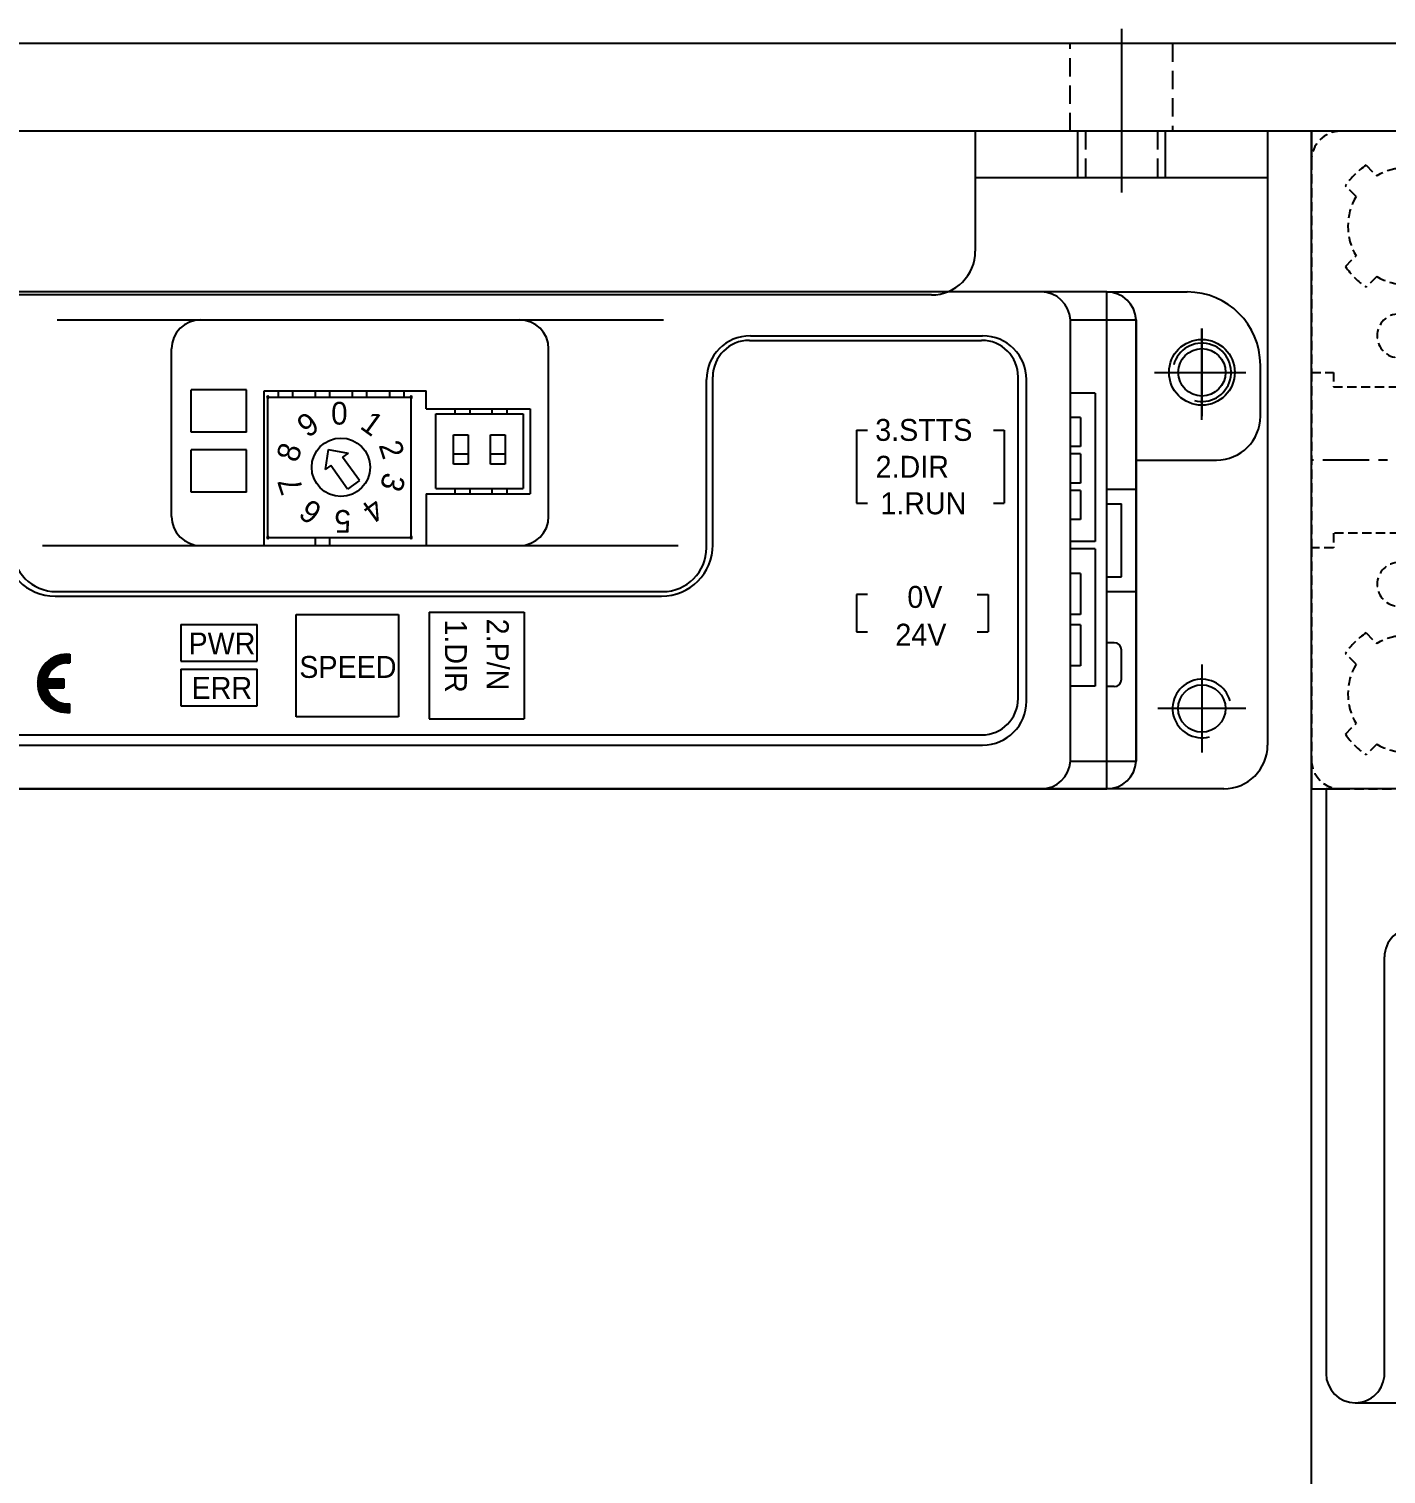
# Model space of a CAD drawing. Header units: inches. Extents: x 0 to 77285, y -118 to 40065.
# Drawn here: x 17603.3 to 17696.2, y 5655 to 5753.9 of the extents above; entities that cross this region are included whole.
import ezdxf

# ---------------------------------------------------------------- set-up
doc = ezdxf.new("R2010")
doc.units = ezdxf.units.IN
doc.header["$LTSCALE"] = 5
doc.header["$MEASUREMENT"] = 0
doc.linetypes.add('CENTER', pattern=[2, 1.25, -0.25, 0.25, -0.25])
doc.linetypes.add('HIDDEN', pattern=[0.375, 0.25, -0.125])
for name, color, linetype in [('11', 1, 'CENTER'), ('22', 2, 'HIDDEN'), ('44', 4, 'Continuous'), ('99', 181, 'Continuous'), ('A', 8, 'Continuous'), ('T', 3, 'Continuous')]:
    doc.layers.add(name, color=color, linetype=linetype)
doc.styles.add('SCI', font='')
doc.styles.get('SCI').set_extended_font_data('Gulim')

# ---------------------------------------------------------------- blocks, each defined once
blk = doc.blocks.new('A$C1a2da5a2')
for p, q in [((280, -6, 0), (-160, -6, 0)), ((280, -12, 0), (-145, -12, 0))]:
    blk.add_line(p, q)
at = {"layer": '11'}
blk.add_line((160, -5, 0), (160, -13, 0), dxfattribs=at)
at = {"layer": '22'}
for p, q in [((156.5, -12, 0), (156.5, -6, 0)), ((163.5, -6, 0), (163.5, -12, 0))]:
    blk.add_line(p, q, dxfattribs=at)
blk = doc.blocks.new('A$C9c3b0687E')
for p, q in [((114.497, 28.5), (8.5, 28.5)), ((114.5, 28.5), (8.5, 28.5)), ((111.5, 28.5), (111.5, 28.5)), ((114.5, 28.5), (120, 28.5)), ((114.5, -5.5), (114.5, 28.5)), ((42.668, 26.6), (84.149, 26.6)), ((111.997, -3.6), (111.997, 26.6)), ((111.997, 26.6), (116.495, 26.6)), ((114.497, 4.5), (114.497, 26.6)), ((116.497, 26.6), (116.495, -3.6)), ((116.495, -3.6), (116.497, 26.6)), ((90.03, 25.19), (105.928, 25.19)), ((90.099, 25.5), (105.997, 25.5)), ((50.496, 13.145), (50.496, 24.6)), ((76.296, 13.145), (76.296, 24.6)), ((125, 20), (125, 23.5)), ((55.625, 21.8), (51.825, 21.8)), ((51.825, 18.9), (51.825, 21.8)), ((55.625, 18.9), (55.625, 21.8)), ((87.099, 11), (87.099, 22.5)), ((87.53, 11.19), (87.53, 22.69)), ((108.428, 0.69), (108.428, 22.69)), ((108.997, 0.5), (108.997, 22.5)), ((56.825, 11.145), (56.825, 21.745)), ((56.825, 21.745), (67.925, 21.745)), ((57.084, 11.704), (57.084, 21.304)), ((57.084, 21.304), (66.88, 21.304)), ((57.784, 21.745), (57.784, 21.304)), ((58.784, 21.304), (58.784, 21.745)), ((60.324, 21.745), (60.324, 21.304)), ((61.324, 21.304), (61.324, 21.745)), ((62.864, 21.304), (62.864, 21.745)), ((63.864, 21.304), (63.864, 21.745)), ((65.404, 21.745), (65.404, 21.304)), ((66.404, 21.304), (66.404, 21.745)), ((66.88, 11.704), (66.88, 21.304)), ((67.925, 20.496), (67.925, 21.745)), ((113.7, 21.571), (111.997, 21.571)), ((113.7, 21.571), (113.7, 11.421)), ((67.925, 20.496), (75.025, 20.496)), ((68.566, 20.163), (74.546, 20.163)), ((68.566, 15.052), (68.566, 20.163)), ((69.896, 20.163), (69.896, 20.496)), ((70.896, 20.496), (70.896, 20.163)), ((72.436, 20.163), (72.436, 20.496)), ((73.436, 20.496), (73.436, 20.163)), ((74.546, 20.163), (74.546, 15.052)), ((75.025, 20.496), (75.025, 14.696)), ((112.7, 19.921), (111.997, 19.921)), ((112.7, 19.921), (112.7, 17.921)), ((55.625, 18.9), (51.825, 18.9)), ((97.372, 19.049), (98.122, 19.049)), ((97.372, 19.049), (97.372, 14.049)), ((106.728, 19.049), (107.478, 19.049)), ((107.478, 19.049), (107.478, 14.049)), ((69.786, 18.727), (70.786, 18.727)), ((69.786, 16.727), (69.786, 18.727)), ((70.786, 18.727), (70.786, 16.727)), ((72.326, 18.727), (73.326, 18.727)), ((72.326, 16.727), (72.326, 18.727)), ((73.326, 18.727), (73.326, 16.727)), ((112.7, 17.921), (111.997, 17.921)), ((55.625, 17.7), (51.825, 17.7)), ((51.825, 14.8), (51.825, 17.7)), ((55.625, 14.8), (55.625, 17.7)), ((61.206, 17.721), (61.012, 16.348)), ((61.206, 17.721), (62.57, 17.471)), ((62.57, 17.471), (62.197, 17.202)), ((63.35, 15.602), (62.197, 17.202)), ((69.786, 17.427), (70.786, 17.427)), ((72.326, 17.427), (73.326, 17.427)), ((112.7, 17.421), (111.997, 17.421)), ((112.7, 17.421), (112.7, 15.421)), ((116.497, 17), (122, 17)), ((61.386, 16.617), (61.012, 16.348)), ((62.539, 15.018), (61.386, 16.617)), ((70.786, 16.727), (69.786, 16.727)), ((73.326, 16.727), (72.326, 16.727)), ((63.35, 15.602), (62.539, 15.018)), ((68.566, 15.052), (74.546, 15.052)), ((69.896, 14.696), (69.896, 15.052)), ((70.896, 15.052), (70.896, 14.696)), ((72.436, 14.696), (72.436, 15.052)), ((73.436, 15.052), (73.436, 14.696)), ((112.7, 15.421), (111.997, 15.421)), ((112.7, 14.921), (111.997, 14.921)), ((112.7, 14.921), (112.7, 12.921)), ((114.497, 15), (116.497, 15)), ((55.625, 14.8), (51.825, 14.8)), ((67.925, 14.696), (75.025, 14.696)), ((67.925, 14.696), (67.925, 11.145)), ((97.372, 14.049), (98.122, 14.049)), ((106.728, 14.049), (107.478, 14.049)), ((114.5, 14), (115.5, 14)), ((115.5, 9), (115.5, 14)), ((112.7, 12.921), (111.997, 12.921)), ((41.668, 11.145), (85.149, 11.145)), ((56.825, 11.145), (67.925, 11.145)), ((57.084, 11.704), (66.88, 11.704)), ((60.324, 11.704), (60.324, 11.145)), ((61.324, 11.145), (61.324, 11.704)), ((113.7, 11.421), (111.997, 11.421)), ((113.7, 10.926), (111.997, 10.926)), ((113.7, 10.926), (113.7, 1.526)), ((112.7, 9.226), (111.997, 9.226)), ((112.7, 9.226), (112.7, 6.426)), ((114.5, 9), (115.5, 9)), ((42.598, 8), (84.099, 8)), ((114.497, 8), (116.497, 8)), ((42.528, 7.69), (84.03, 7.69)), ((98.122, 7.807), (97.372, 7.807)), ((97.372, 7.807), (97.372, 5.257)), ((105.622, 7.807), (106.372, 7.807)), ((106.372, 7.807), (106.372, 5.257)), ((68.124, 6.594), (68.124, -0.709)), ((68.124, 6.594), (74.624, 6.594)), ((74.624, 6.594), (74.624, -0.709)), ((112.7, 6.426), (111.997, 6.426)), ((51.126, 5.74), (51.126, 3.241)), ((51.126, 5.74), (56.343, 5.74)), ((56.343, 3.241), (56.343, 5.74)), ((97.372, 5.257), (98.122, 5.257)), ((105.622, 5.257), (106.372, 5.257)), ((112.7, 5.726), (111.997, 5.726)), ((112.7, 5.726), (112.7, 2.926)), ((114.997, 4.5), (114.497, 4.5)), ((115.497, 2), (115.497, 4)), ((41.328, 1.724), (43.323, 3.719)), ((41.329, 1.757), (43.291, 3.719)), ((41.329, 1.789), (43.258, 3.718)), ((41.331, 1.822), (43.225, 3.717)), ((41.333, 1.856), (43.191, 3.715)), ((41.336, 1.891), (43.157, 3.712)), ((41.339, 1.926), (43.122, 3.709)), ((41.343, 1.962), (43.086, 3.705)), ((41.348, 1.998), (43.049, 3.7)), ((41.353, 2.036), (43.012, 3.694)), ((41.36, 2.074), (42.974, 3.688)), ((41.367, 2.113), (42.935, 3.68)), ((41.376, 2.153), (42.894, 3.672)), ((41.385, 2.195), (42.853, 3.662)), ((41.396, 2.237), (42.81, 3.651)), ((41.409, 2.282), (42.766, 3.639)), ((41.423, 2.327), (42.72, 3.625)), ((41.438, 2.375), (42.673, 3.609)), ((41.456, 2.425), (42.623, 3.591)), ((41.477, 2.477), (42.57, 3.571)), ((41.501, 2.533), (42.515, 3.547)), ((41.528, 2.592), (42.456, 3.52)), ((41.561, 2.656), (42.391, 3.487)), ((41.601, 2.728), (42.32, 3.447)), ((41.652, 2.811), (42.237, 3.396)), ((41.725, 2.916), (42.132, 3.323)), ((42.432, 2.796), (43.355, 3.719)), ((42.555, 2.888), (43.387, 3.719)), ((42.637, 2.938), (43.418, 3.719)), ((42.705, 2.974), (43.45, 3.719)), ((42.765, 3.002), (43.482, 3.719)), ((42.819, 3.024), (43.514, 3.719)), ((42.869, 3.043), (43.526, 3.7)), ((42.916, 3.058), (43.526, 3.668)), ((42.961, 3.071), (43.526, 3.636)), ((43.004, 3.082), (43.526, 3.605)), ((43.045, 3.091), (43.526, 3.573)), ((43.084, 3.099), (43.526, 3.541)), ((43.122, 3.105), (43.526, 3.509)), ((43.159, 3.11), (43.526, 3.477)), ((43.194, 3.113), (43.526, 3.446)), ((43.229, 3.116), (43.526, 3.414)), ((43.263, 3.118), (43.526, 3.382)), ((43.296, 3.119), (43.526, 3.35)), ((43.327, 3.719), (43.526, 3.719)), ((43.327, 3.12), (43.526, 3.12)), ((43.328, 3.12), (43.526, 3.319)), ((43.359, 3.12), (43.526, 3.287)), ((43.391, 3.12), (43.526, 3.255)), ((43.423, 3.12), (43.526, 3.223)), ((43.455, 3.12), (43.526, 3.191)), ((43.487, 3.12), (43.526, 3.16)), ((43.518, 3.12), (43.526, 3.128)), ((43.526, 3.719), (43.526, 3.12)), ((51.126, 3.241), (56.343, 3.241)), ((41.329, 1.693), (42.251, 2.616)), ((41.329, 1.662), (42.16, 2.492)), ((41.33, 1.631), (42.109, 2.41)), ((41.332, 1.601), (42.073, 2.342)), ((41.334, 1.571), (42.046, 2.283)), ((41.336, 1.542), (42.023, 2.229)), ((41.339, 1.513), (42.005, 2.178)), ((41.342, 1.484), (41.989, 2.131)), ((41.346, 1.456), (41.976, 2.086)), ((41.35, 1.428), (41.966, 2.044)), ((41.354, 1.401), (41.974, 2.021)), ((41.359, 1.373), (42.006, 2.021)), ((41.364, 1.347), (42.038, 2.021)), ((41.369, 1.32), (42.07, 2.021)), ((41.375, 1.294), (42.101, 2.021)), ((41.38, 1.268), (42.133, 2.021)), ((41.387, 1.242), (42.165, 2.021)), ((41.393, 1.217), (42.197, 2.021)), ((41.4, 1.192), (42.229, 2.021)), ((41.407, 1.167), (42.26, 2.021)), ((41.414, 1.142), (42.292, 2.021)), ((41.421, 1.118), (42.324, 2.021)), ((41.429, 1.094), (42.356, 2.021)), ((41.437, 1.07), (42.388, 2.021)), ((41.445, 1.047), (42.419, 2.021)), ((41.454, 1.024), (42.451, 2.021)), ((41.463, 1.001), (42.483, 2.021)), ((41.472, 0.978), (42.515, 2.021)), ((41.481, 0.955), (42.547, 2.021)), ((41.96, 2.021), (43.127, 2.021)), ((41.979, 1.421), (42.578, 2.021)), ((42.011, 1.421), (42.61, 2.021)), ((42.042, 1.421), (42.642, 2.021)), ((42.074, 1.421), (42.674, 2.021)), ((42.106, 1.421), (42.705, 2.021)), ((42.138, 1.421), (42.737, 2.021)), ((42.17, 1.421), (42.769, 2.021)), ((42.201, 1.421), (42.801, 2.021)), ((42.233, 1.421), (42.833, 2.021)), ((42.265, 1.421), (42.864, 2.021)), ((42.297, 1.421), (42.896, 2.021)), ((42.329, 1.421), (42.928, 2.021)), ((42.36, 1.421), (42.96, 2.021)), ((42.392, 1.421), (42.992, 2.021)), ((42.424, 1.421), (43.023, 2.021)), ((42.456, 1.421), (43.055, 2.021)), ((42.488, 1.421), (43.087, 2.021)), ((42.519, 1.421), (43.119, 2.021)), ((42.551, 1.421), (43.127, 1.997)), ((43.127, 2.021), (43.127, 1.421)), ((51.126, 2.68), (56.343, 2.68)), ((51.126, 2.68), (51.126, 0.181)), ((56.343, 0.181), (56.343, 2.68)), ((112.7, 2.926), (111.997, 2.926)), ((41.49, 0.933), (41.964, 1.406)), ((41.5, 0.911), (41.97, 1.38)), ((41.51, 0.889), (41.976, 1.355)), ((41.52, 0.867), (41.983, 1.33)), ((41.53, 0.846), (41.991, 1.306)), ((41.541, 0.824), (41.998, 1.282)), ((41.552, 0.803), (42.007, 1.258)), ((41.562, 0.782), (42.015, 1.235)), ((41.574, 0.762), (42.024, 1.212)), ((41.585, 0.741), (42.033, 1.189)), ((41.597, 0.721), (42.042, 1.167)), ((41.608, 0.701), (42.052, 1.145)), ((41.62, 0.681), (42.062, 1.123)), ((41.632, 0.661), (42.072, 1.102)), ((41.645, 0.642), (42.083, 1.08)), ((41.657, 0.623), (42.094, 1.06)), ((41.67, 0.604), (42.105, 1.039)), ((41.683, 0.585), (42.117, 1.019)), ((41.696, 0.566), (42.129, 0.999)), ((41.96, 1.421), (43.127, 1.421)), ((42.583, 1.421), (43.127, 1.965)), ((42.615, 1.421), (43.127, 1.933)), ((42.646, 1.421), (43.127, 1.902)), ((42.678, 1.421), (43.127, 1.87)), ((42.71, 1.421), (43.127, 1.838)), ((42.742, 1.421), (43.127, 1.806)), ((42.774, 1.421), (43.127, 1.774)), ((42.805, 1.421), (43.127, 1.743)), ((42.837, 1.421), (43.127, 1.711)), ((42.869, 1.421), (43.127, 1.679)), ((42.901, 1.421), (43.127, 1.647)), ((42.933, 1.421), (43.127, 1.615)), ((42.964, 1.421), (43.127, 1.584)), ((42.996, 1.421), (43.127, 1.552)), ((43.028, 1.421), (43.127, 1.52)), ((43.06, 1.421), (43.127, 1.488)), ((43.092, 1.421), (43.127, 1.456)), ((43.123, 1.421), (43.127, 1.425)), ((113.7, 1.526), (111.997, 1.526)), ((114.997, 1.5), (114.497, 1.5)), ((114.497, -3.6), (114.497, 1.5)), ((41.709, 0.548), (42.141, 0.979)), ((41.723, 0.529), (42.153, 0.96)), ((41.736, 0.511), (42.166, 0.941)), ((41.75, 0.493), (42.179, 0.922)), ((41.764, 0.475), (42.192, 0.903)), ((41.778, 0.458), (42.205, 0.885)), ((41.793, 0.44), (42.219, 0.867)), ((41.807, 0.423), (42.233, 0.849)), ((41.822, 0.406), (42.247, 0.831)), ((41.837, 0.389), (42.262, 0.814)), ((41.852, 0.372), (42.276, 0.797)), ((41.867, 0.356), (42.291, 0.78)), ((41.883, 0.34), (42.307, 0.764)), ((41.898, 0.323), (42.322, 0.747)), ((41.914, 0.307), (42.338, 0.731)), ((41.93, 0.292), (42.354, 0.716)), ((41.946, 0.276), (42.37, 0.7)), ((41.963, 0.261), (42.387, 0.685)), ((41.979, 0.245), (42.404, 0.67)), ((41.996, 0.23), (42.421, 0.655)), ((42.013, 0.215), (42.438, 0.641)), ((42.03, 0.201), (42.456, 0.626)), ((42.047, 0.186), (42.474, 0.612)), ((42.065, 0.172), (42.492, 0.599)), ((42.082, 0.158), (42.51, 0.585)), ((42.1, 0.144), (42.529, 0.572)), ((42.118, 0.13), (42.547, 0.559)), ((42.136, 0.116), (42.567, 0.547)), ((42.154, 0.103), (42.586, 0.534)), ((42.173, 0.089), (42.606, 0.522)), ((42.192, 0.076), (42.626, 0.51)), ((42.211, 0.063), (42.646, 0.499)), ((42.23, 0.051), (42.667, 0.488)), ((42.249, 0.038), (42.688, 0.477)), ((42.268, 0.026), (42.709, 0.466)), ((42.288, 0.014), (42.73, 0.456)), ((42.308, 0.002), (42.752, 0.446)), ((42.328, -0.01), (42.774, 0.436)), ((42.348, -0.021), (42.796, 0.427)), ((42.369, -0.033), (42.819, 0.418)), ((42.389, -0.044), (42.842, 0.409)), ((42.41, -0.055), (42.865, 0.4)), ((42.431, -0.066), (42.889, 0.392)), ((42.453, -0.076), (42.913, 0.385)), ((42.474, -0.086), (42.938, 0.377)), ((42.496, -0.096), (42.963, 0.37)), ((42.518, -0.106), (42.988, 0.364)), ((42.54, -0.116), (43.014, 0.358)), ((42.562, -0.125), (43.04, 0.352)), ((42.585, -0.135), (43.066, 0.347)), ((42.608, -0.143), (43.093, 0.342)), ((42.631, -0.152), (43.121, 0.337)), ((42.654, -0.161), (43.148, 0.334)), ((42.678, -0.169), (43.177, 0.33)), ((42.701, -0.177), (43.206, 0.327)), ((42.725, -0.185), (43.235, 0.325)), ((42.75, -0.192), (43.266, 0.324)), ((42.774, -0.199), (43.296, 0.323)), ((42.799, -0.206), (43.328, 0.322)), ((42.824, -0.213), (43.36, 0.322)), ((42.85, -0.219), (43.391, 0.322)), ((42.875, -0.226), (43.423, 0.322)), ((42.901, -0.231), (43.455, 0.322)), ((42.928, -0.237), (43.487, 0.322)), ((42.954, -0.242), (43.519, 0.322)), ((42.981, -0.247), (43.526, 0.298)), ((43.008, -0.252), (43.526, 0.266)), ((43.036, -0.256), (43.526, 0.235)), ((43.064, -0.26), (43.526, 0.203)), ((43.092, -0.263), (43.526, 0.171)), ((43.12, -0.267), (43.526, 0.139)), ((43.149, -0.269), (43.526, 0.108)), ((43.179, -0.272), (43.526, 0.076)), ((43.209, -0.274), (43.526, 0.044)), ((43.239, -0.275), (43.526, 0.012)), ((43.323, 0.322), (43.523, 0.322)), ((43.523, -0.277), (43.523, 0.322)), ((51.126, 0.181), (56.343, 0.181)), ((43.27, -0.276), (43.526, -0.02)), ((43.301, -0.277), (43.526, -0.051)), ((43.323, -0.277), (43.523, -0.277)), ((43.332, -0.277), (43.526, -0.083)), ((43.364, -0.277), (43.526, -0.115)), ((43.396, -0.277), (43.526, -0.147)), ((43.428, -0.277), (43.526, -0.179)), ((43.46, -0.277), (43.526, -0.21)), ((43.491, -0.277), (43.526, -0.242)), ((43.523, -0.277), (43.526, -0.274)), ((68.124, -0.709), (74.624, -0.709)), ((16.428, -1.81), (105.928, -1.81)), ((16.497, -2.5), (105.997, -2.5)), ((111.997, -3.6), (116.495, -3.6)), ((6.497, -5.5), (114.497, -5.5)), ((6.5, -5.5), (114.5, -5.5))]:
    blk.add_line(p, q)
at = {"ltscale": 5}
for p, q in [((59.024, -0.562), (59.024, 6.438)), ((59.024, 6.438), (66.024, 6.438)), ((59.024, -0.562), (59.024, 6.438)), ((66.024, 6.438), (66.024, -0.562)), ((66.024, -0.562), (59.024, -0.562))]:
    blk.add_line(p, q, dxfattribs=at)
for centre, radius in [((121, 23), 2.25), ((62.084, 16.504), 2)]:
    blk.add_circle(centre, radius)
for centre, radius, start, end in [((109.996, 26.495), 2.005, 2.99284, 89.94476), ((114.496, 26.495), 2.005, 2.99284, 89.94476), ((120, 23.5), 5, 0, 90), ((52.496, 24.6), 2, 90, 180), ((74.296, 24.6), 2, 0, 90), ((90.099, 22.5), 3, 90, 180), ((90.03, 22.69), 2.5, 90, 180), ((105.928, 22.69), 2.5, 0, 90), ((105.997, 22.5), 3, 0, 90), ((57.084, 21.304), 0.0635, 0, 180), ((57.084, 21.304), 0.0635, 0, 180), ((57.084, 21.304), 0.0635, 180, 0), ((57.084, 21.304), 0.0635, 180, 0), ((66.88, 21.304), 0.0635, 0, 180), ((66.88, 21.304), 0.0635, 180, 0), ((122, 20), 3, 270, 0), ((52.496, 13.145), 2, 180, 270), ((74.296, 13.145), 2, 270, 0), ((42.528, 11.19), 3.5, 180, 270), ((42.598, 11), 3, 180, 270), ((57.084, 11.704), 0.0635, 0, 180), ((57.084, 11.704), 0.0635, 0, 180), ((57.084, 11.704), 0.0635, 180, 0), ((57.084, 11.704), 0.0635, 180, 0), ((66.88, 11.704), 0.0635, 0, 180), ((66.88, 11.704), 0.0635, 180, 0), ((84.03, 11.19), 3.5, 270, 0), ((84.099, 11), 3, 270, 0), ((114.997, 4), 0.5, 0, 90), ((43.327, 1.721), 1.998, 90, 270), ((43.327, 1.721), 1.399, 90, 167.62637), ((114.997, 2), 0.5, 270, 0), ((43.327, 1.721), 1.399, 192.37363, 270), ((105.928, 0.69), 2.5, 270, 0), ((105.997, 0.5), 3, 270, 0), ((109.996, -3.495), 2.005, 270.05524, 357.00716), ((114.497, -3.5), 2, 270, 357.13402)]:
    blk.add_arc(centre, radius, start, end)
at = {"layer": '11'}
for p, q in [((121, 19.75), (121, 26.25)), ((117.75, 23), (124.25, 23))]:
    blk.add_line(p, q, dxfattribs=at)
at = {"style": 'SCI'}
for s, height, p in [('0', 1.552, (61.41, 19.427)), ('3.STTS', 1.5, (98.644, 18.312)), ('2.DIR', 1.5, (98.673, 15.79)), ('1.RUN', 1.5, (98.997, 13.287)), ('0V', 1.5, (100.843, 6.885)), ('PWR', 1.5, (51.653, 3.7)), ('24V', 1.5, (100.024, 4.3)), ('SPEED', 1.5, (59.233, 2.094)), ('ERR', 1.5, (51.863, 0.658))]:
    blk.add_text(s, height=height, dxfattribs=at).set_placement(p)
for s, height, rotation, p in [('9', 1.552, 36, (59.817, 18.471)), ('1', 1.552, 324, (63.309, 19.211)), ('8', 1.552, 72, (59.095, 16.764)), ('2', 1.552, 288, (64.649, 18.026)), ('3', 1.552, 252, (65.073, 16.244)), ('7', 1.552, 108, (59.524, 14.955)), ('6', 1.552, 144, (60.909, 13.745)), ('4', 1.552, 216, (64.315, 14.525)), ('5', 1.552, 180, (62.766, 13.578)), ('1.DIR', 1.5, 270, (69.199, 6.093)), ('2.P/N', 1.5, 270, (72.066, 6.149))]:
    blk.add_text(s, height=height, rotation=rotation, dxfattribs=at).set_placement(p)
blk = doc.blocks.new('A$C31aba105')
for p, q in [((10, 0), (-10, 0)), ((-10, -42), (-10, 0)), ((10, 0), (10, -3.2)), ((120, 0), (100, 0)), ((100, 0), (100, -3.2)), ((120, 0), (120, -42)), ((10, -3.2), (-10, -3.2)), ((10, -3.2), (10, -8.2)), ((120, -3.2), (100, -3.2)), ((100, -3.2), (100, -8.2)), ((97, -11.2), (13, -11.2)), ((117, -45), (-7, -45))]:
    blk.add_line(p, q)
for centre in [(-5.505, -16.5), (115.505, -16.5), (-5.5, -39.5), (115.5, -39.5)]:
    blk.add_circle(centre, 1.621)
for centre, start, end in [((13, -8.2), 180, 270), ((97, -8.2), 270, 0), ((-7, -42), 180, 270), ((117, -42), 270, 0)]:
    blk.add_arc(centre, 3, start, end)
at = {"layer": '11'}
for p, q in [((0, 1), (0, -4.2)), ((110, 1), (110, -4.2)), ((-5.505, -13.5), (-5.505, -19.5)), ((115.505, -13.5), (115.505, -19.5)), ((-8.505, -16.5), (-2.505, -16.5)), ((112.505, -16.5), (118.505, -16.5)), ((-5.5, -36.5), (-5.5, -42.5)), ((115.5, -36.5), (115.5, -42.5)), ((-8.5, -39.5), (-2.5, -39.5)), ((118.5, -39.5), (112.5, -39.5))]:
    blk.add_line(p, q, dxfattribs=at)
at = {"layer": '22'}
for p, q in [((-2.459, 0), (-2.459, -3.2)), ((2.459, 0), (2.459, -3.2)), ((107.541, 0), (107.541, -3.2)), ((112.459, 0), (112.459, -3.2))]:
    blk.add_line(p, q, dxfattribs=at)
at = {"layer": 'T'}
for p, q in [((-3, 0), (-3, -3.2)), ((3, 0), (3, -3.2)), ((107, 0), (107, -3.2)), ((113, 0), (113, -3.2))]:
    blk.add_line(p, q, dxfattribs=at)
for centre, start, end in [((-5.505, -16.5), 15, 285), ((115.505, -16.5), 255, 165), ((-5.5, -39.5), 255, 165), ((115.5, -39.5), 15, 285)]:
    blk.add_arc(centre, 2, start, end, dxfattribs=at)
blk = doc.blocks.new('A$C8d770c3a')
for name, p in [('A$C1a2da5a2', (145, 12, 0)), ('A$C31aba105', (195, 0))]:
    blk.add_blockref(name, p)
at = {"layer": '99'}
blk.add_blockref('A$C9c3b0687E', (189.505, -39.5), dxfattribs=at)
blk = doc.blocks.new('A$Cc35e5ca0')
for p in [(-45, -710), (45, 0)]:
    blk.add_line(p, (-45, 0))
blk = doc.blocks.new('A$C47db6cef')
at = {"ltscale": 0.506191}
for p, q in [((16.5, 45), (2, 45)), ((16.5, 43.5), (16.5, 45)), ((28.5, 45), (16.5, 45)), ((28.5, 45), (28.5, 43.5)), ((36.499, 45), (28.5, 45)), ((36.999, 44.5), (36.499, 45)), ((44.7, 44.5), (36.999, 44.5)), ((45, 44.2), (44.7, 44.5)), ((45.3, 44.5), (45, 44.2)), ((53.001, 44.5), (45.3, 44.5)), ((53.501, 45), (53.001, 44.5)), ((61.5, 45), (53.501, 45)), ((61.5, 43.5), (61.5, 45)), ((73.5, 45), (61.5, 45)), ((73.5, 45), (73.5, 43.5)), ((88, 45), (73.5, 45)), ((0, 43), (0, 28.5)), ((3.743, 42.671), (4.468, 41.946)), ((8.532, 41.946), (9.257, 42.671)), ((17.5, 43.5), (16.5, 43.5)), ((17.5, 39), (17.5, 43.5)), ((27.5, 43.5), (27.5, 39)), ((28.5, 43.5), (27.5, 43.5)), ((62.5, 43.5), (61.5, 43.5)), ((62.5, 39), (62.5, 43.5)), ((72.5, 43.5), (72.5, 39)), ((73.5, 43.5), (72.5, 43.5)), ((80.743, 42.671), (81.468, 41.946)), ((85.532, 41.946), (86.257, 42.671)), ((90, 28.5), (90, 43)), ((37.5, 42), (52.5, 42)), ((3.054, 40.532), (2.329, 41.257)), ((10.671, 41.257), (9.946, 40.532)), ((80.054, 40.532), (79.329, 41.257)), ((87.671, 41.257), (86.946, 40.532)), ((12.5, 34.5), (12.5, 39)), ((15.5, 39), (17.5, 39)), ((27.5, 39), (29.5, 39)), ((32.5, 39), (32.5, 34.5)), ((35, 33), (35, 39.5)), ((55, 39.5), (55, 33)), ((57.5, 34.5), (57.5, 39)), ((60.5, 39), (62.5, 39)), ((72.5, 39), (74.5, 39)), ((77.5, 39), (77.5, 34.5)), ((2.329, 35.743), (3.054, 36.468)), ((9.946, 36.468), (10.671, 35.743)), ((79.329, 35.743), (80.054, 36.468)), ((86.946, 36.468), (87.671, 35.743)), ((4.468, 35.054), (3.743, 34.329)), ((9.257, 34.329), (8.532, 35.054)), ((81.468, 35.054), (80.743, 34.329)), ((86.257, 34.329), (85.532, 35.054)), ((16, 31), (12.5, 34.5)), ((32.5, 34.5), (29, 31)), ((61, 31), (57.5, 34.5)), ((77.5, 34.5), (74, 31)), ((31, 29), (35, 33)), ((55, 33), (59, 29)), ((6, 32.5), (10.5, 32.5)), ((10.5, 32.5), (14, 29)), ((76, 29), (79.5, 32.5)), ((79.5, 32.5), (84, 32.5)), ((22.2, 31), (16, 31)), ((22.5, 30.7), (22.2, 31)), ((22.8, 31), (22.5, 30.7)), ((29, 31), (22.8, 31)), ((67.2, 31), (61, 31)), ((67.5, 30.7), (67.2, 31)), ((67.8, 31), (67.5, 30.7)), ((74, 31), (67.8, 31)), ((6, 27.5), (6, 29.5)), ((14, 29), (14, 22.8)), ((17, 29), (18.747, 29)), ((18.747, 29), (20.75, 25.531)), ((24.25, 25.531), (26.253, 29)), ((26.253, 29), (28, 29)), ((31, 16), (31, 29)), ((59, 29), (59, 16)), ((62, 29), (63.747, 29)), ((63.747, 29), (65.75, 25.531)), ((69.25, 25.531), (71.253, 29)), ((71.253, 29), (73, 29)), ((76, 22.8), (76, 29)), ((84, 29.5), (84, 27.5)), ((0, 28.5), (1.5, 28.5)), ((0, 28.5), (0, 16.5)), ((1.5, 28.5), (1.5, 27.5)), ((16, 26.253), (16, 28)), ((29, 28), (29, 26.253)), ((61, 26.253), (61, 28)), ((74, 28), (74, 26.253)), ((88.5, 28.5), (90, 28.5)), ((88.5, 27.5), (88.5, 28.5)), ((90, 16.5), (90, 28.5)), ((1.5, 27.5), (6, 27.5)), ((84, 27.5), (88.5, 27.5)), ((19.469, 24.25), (16, 26.253)), ((29, 26.253), (25.531, 24.25)), ((64.469, 24.25), (61, 26.253)), ((74, 26.253), (70.531, 24.25)), ((14, 22.8), (14.3, 22.5)), ((75.7, 22.5), (76, 22.8)), ((14.3, 22.5), (14, 22.2)), ((14, 22.2), (14, 16)), ((76, 22.2), (75.7, 22.5)), ((76, 16), (76, 22.2)), ((16, 18.747), (19.469, 20.75)), ((25.531, 20.75), (29, 18.747)), ((61, 18.747), (64.469, 20.75)), ((70.531, 20.75), (74, 18.747)), ((20.75, 19.469), (18.747, 16)), ((26.253, 16), (24.25, 19.469)), ((65.75, 19.469), (63.747, 16)), ((71.253, 16), (69.25, 19.469)), ((16, 17), (16, 18.747)), ((29, 18.747), (29, 17)), ((61, 17), (61, 18.747)), ((74, 18.747), (74, 17)), ((1.5, 17.5), (1.5, 16.5)), ((6, 17.5), (1.5, 17.5)), ((6, 15.5), (6, 17.5)), ((84, 17.5), (84, 15.5)), ((88.5, 17.5), (84, 17.5)), ((88.5, 16.5), (88.5, 17.5)), ((0, 16.5), (0, 2)), ((1.5, 16.5), (0, 16.5)), ((14, 16), (10.5, 12.5)), ((18.747, 16), (17, 16)), ((28, 16), (26.253, 16)), ((35, 12), (31, 16)), ((59, 16), (55, 12)), ((63.747, 16), (62, 16)), ((73, 16), (71.253, 16)), ((79.5, 12.5), (76, 16)), ((90, 16.5), (88.5, 16.5)), ((90, 2), (90, 16.5)), ((12.5, 10.5), (16, 14)), ((16, 14), (22.2, 14)), ((22.2, 14), (22.5, 14.3)), ((22.5, 14.3), (22.8, 14)), ((22.8, 14), (29, 14)), ((29, 14), (32.5, 10.5)), ((57.5, 10.5), (61, 14)), ((61, 14), (67.2, 14)), ((67.2, 14), (67.5, 14.3)), ((67.5, 14.3), (67.8, 14)), ((67.8, 14), (74, 14)), ((74, 14), (77.5, 10.5)), ((10.5, 12.5), (6, 12.5)), ((35, 5.5), (35, 12)), ((55, 12), (55, 5.5)), ((84, 12.5), (79.5, 12.5)), ((3.743, 10.671), (4.468, 9.946)), ((8.532, 9.946), (9.257, 10.671)), ((12.5, 6), (12.5, 10.5)), ((32.5, 10.5), (32.5, 6)), ((57.5, 6), (57.5, 10.5)), ((77.5, 10.5), (77.5, 6)), ((80.743, 10.671), (81.468, 9.946)), ((85.532, 9.946), (86.257, 10.671)), ((3.054, 8.532), (2.329, 9.257)), ((10.671, 9.257), (9.946, 8.532)), ((80.054, 8.532), (79.329, 9.257)), ((87.671, 9.257), (86.946, 8.532)), ((17.5, 6), (15.5, 6)), ((17.5, 1.5), (17.5, 6)), ((27.5, 6), (27.5, 1.5)), ((29.5, 6), (27.5, 6)), ((62.5, 6), (60.5, 6)), ((62.5, 1.5), (62.5, 6)), ((72.5, 6), (72.5, 1.5)), ((74.5, 6), (72.5, 6)), ((2.329, 3.743), (3.054, 4.468)), ((9.946, 4.468), (10.671, 3.743)), ((79.329, 3.743), (80.054, 4.468)), ((86.946, 4.468), (87.671, 3.743)), ((4.468, 3.054), (3.743, 2.329)), ((9.257, 2.329), (8.532, 3.054)), ((52.5, 3), (37.5, 3)), ((81.468, 3.054), (80.743, 2.329)), ((86.257, 2.329), (85.532, 3.054)), ((16.5, 1.5), (17.5, 1.5)), ((16.5, 0), (16.5, 1.5)), ((27.5, 1.5), (28.5, 1.5)), ((28.5, 1.5), (28.5, 0)), ((61.5, 1.5), (62.5, 1.5)), ((61.5, 0), (61.5, 1.5)), ((72.5, 1.5), (73.5, 1.5)), ((73.5, 1.5), (73.5, 0)), ((2, 0), (16.5, 0)), ((16.5, 0), (28.5, 0)), ((28.5, 0), (35.549, 0)), ((35.549, 0), (36.049, 0.5)), ((36.049, 0.5), (44.7, 0.5)), ((44.7, 0.5), (45, 0.8)), ((45, 0.8), (45.3, 0.5)), ((45.3, 0.5), (53.951, 0.5)), ((53.951, 0.5), (54.451, 0))]:
    blk.add_line(p, q, dxfattribs=at)
for p, q in [((54.451, 0), (61.5, 0)), ((61.5, 0), (73.5, 0)), ((73.5, 0), (88, 0))]:
    blk.add_line(p, q)
for centre, radius, start, end in [((2, 43), 2, 90, 180), ((88, 43), 2, 0, 90), ((6.5, 38.5), 5, 123.46304, 146.53696), ((6.5, 38.5), 5, 33.46304, 56.53696), ((83.5, 38.5), 5, 123.46304, 146.53696), ((83.5, 38.5), 5, 33.46304, 56.53696), ((6.5, 38.5), 4, 59.47751, 120.52249), ((37.5, 39.5), 2.5, 90, 180), ((52.5, 39.5), 2.5, 0, 90), ((83.5, 38.5), 4, 59.47751, 120.52249), ((6.5, 38.5), 4, 149.47751, 210.52249), ((6.5, 38.5), 4, 329.47751, 30.52249), ((14, 39), 1.5, 0, 180), ((31, 39), 1.5, 0, 180), ((59, 39), 1.5, 0, 180), ((76, 39), 1.5, 0, 180), ((83.5, 38.5), 4, 149.47751, 210.52249), ((83.5, 38.5), 4, 329.47751, 30.52249), ((6.5, 38.5), 5, 213.46304, 236.53696), ((6.5, 38.5), 5, 303.46304, 326.53696), ((83.5, 38.5), 5, 213.46304, 236.53696), ((83.5, 38.5), 5, 303.46304, 326.53696), ((6.5, 38.5), 4, 239.47751, 300.52249), ((83.5, 38.5), 4, 239.47751, 300.52249), ((6, 31), 1.5, 90, 270), ((84, 31), 1.5, 270, 90), ((17, 28), 1, 90, 180), ((28, 28), 1, 0, 90), ((62, 28), 1, 90, 180), ((73, 28), 1, 0, 90), ((22.5, 22.5), 3.5, 60, 120), ((67.5, 22.5), 3.5, 60, 120), ((22.5, 22.5), 3.5, 150, 210), ((22.5, 22.5), 3.5, 330, 30), ((67.5, 22.5), 3.5, 150, 210), ((67.5, 22.5), 3.5, 330, 30), ((22.5, 22.5), 3.5, 240, 300), ((67.5, 22.5), 3.5, 240, 300), ((17, 17), 1, 180, 270), ((28, 17), 1, 270, 0), ((62, 17), 1, 180, 270), ((73, 17), 1, 270, 0), ((6, 14), 1.5, 90, 270), ((84, 14), 1.5, 270, 90), ((6.5, 6.5), 5, 123.46304, 146.53696), ((6.5, 6.5), 4, 59.47751, 120.52249), ((6.5, 6.5), 5, 33.46304, 56.53696), ((83.5, 6.5), 5, 123.46304, 146.53696), ((83.5, 6.5), 4, 59.47751, 120.52249), ((83.5, 6.5), 5, 33.46304, 56.53696), ((6.5, 6.5), 4, 149.47751, 210.52249), ((6.5, 6.5), 4, 329.47751, 30.52249), ((83.5, 6.5), 4, 149.47751, 210.52249), ((83.5, 6.5), 4, 329.47751, 30.52249), ((14, 6), 1.5, 180, 0), ((31, 6), 1.5, 180, 0), ((59, 6), 1.5, 180, 0), ((76, 6), 1.5, 180, 0), ((37.5, 5.5), 2.5, 180, 270), ((52.5, 5.5), 2.5, 270, 0), ((6.5, 6.5), 5, 213.46304, 236.53696), ((6.5, 6.5), 4, 239.47751, 300.52249), ((6.5, 6.5), 5, 303.46304, 326.53696), ((83.5, 6.5), 5, 213.46304, 236.53696), ((83.5, 6.5), 4, 239.47751, 300.52249), ((83.5, 6.5), 5, 303.46304, 326.53696), ((2, 2), 2, 180, 270), ((88, 2), 2, 270, 0)]:
    blk.add_arc(centre, radius, start, end, dxfattribs=at)
at = {"layer": '11', "ltscale": 0.506191}
for p, q in [((22.5, 45), (22.5, 0)), ((67.5, 0), (67.5, 45)), ((90, 22.5), (0, 22.5))]:
    blk.add_line(p, q, dxfattribs=at)
at = {"layer": '11'}
blk.add_line((45, 45), (45, 0), dxfattribs=at)
at = {"layer": 'A', "ltscale": 0.506191}
for p, q in [((0, 45), (0, 43)), ((2, 45), (0, 45)), ((53.501, 45), (36.499, 45)), ((90, 45), (88, 45)), ((90, 43), (90, 45)), ((0, 2), (0, 0)), ((90, 0), (90, 2)), ((0, 0), (2, 0)), ((35.549, 0), (54.451, 0))]:
    blk.add_line(p, q, dxfattribs=at)
at = {"layer": 'A'}
blk.add_line((88, 0), (90, 0), dxfattribs=at)
blk = doc.blocks.new('A$C632A6005')
for p, q in [((-21.499, 0), (-21.499, -40)), ((21.501, 0), (-21.499, 0)), ((21.501, -40.1), (21.501, 0)), ((-15.499, -9.5), (15.501, -9.5)), ((10.251, -9.5), (-10.249, -9.5)), ((-10.249, -9.5), (-10.249, -11)), ((10.251, -11), (10.251, -9.5)), ((-17.499, -40), (-17.499, -11.5)), ((-10.249, -11), (10.251, -11)), ((-10.249, -11), (-7.506, -12.3)), ((7.509, -12.3), (10.251, -11)), ((17.501, -40), (17.501, -11.5)), ((-7.506, -12.3), (-7.506, -16.888)), ((-3.752, -16.856), (-3.752, -12.3)), ((3.755, -16.856), (3.755, -12.3)), ((7.509, -16.888), (7.509, -12.3)), ((-7.506, -16.888), (-6.443, -17.5)), ((-6.443, -17.5), (6.446, -17.5)), ((-3.999, -18.2), (-3.999, -17.5)), ((4.001, -18.2), (4.001, -17.5)), ((6.446, -17.5), (7.509, -16.888)), ((-3.999, -18.2), (4.001, -18.2)), ((-3.199, -19), (-3.999, -18.2)), ((3.201, -19), (4.001, -18.2)), ((-3.199, -19), (3.201, -19)), ((-3.751, -24.5), (-7.504, -31)), ((3.754, -24.5), (-3.751, -24.5)), ((7.507, -31), (3.754, -24.5)), ((-7.504, -31), (-3.751, -37.5)), ((3.754, -37.5), (7.507, -31)), ((-3.751, -37.5), (3.754, -37.5)), ((-19.499, -42), (19.601, -42))]:
    blk.add_line(p, q)
for radius in [10.25, 6.5, 4, 3.2]:
    blk.add_circle((0.001, -31), radius)
for centre, radius, start, end in [((-15.499, -11.5), 2, 89.99999, 180.00003), ((15.501, -11.5), 2, 0.00001, 89.99999), ((-5.629, -9.887), 3.057, 232.12112, 307.87888), ((0.001, -1.683), 11.261, 250.52878, 289.47122), ((5.632, -9.887), 3.057, 232.12112, 307.87888), ((-5.629, -14.443), 3.057, 232.12112, 307.87888), ((0.001, -6.239), 11.261, 250.52878, 289.47122), ((5.632, -14.443), 3.057, 232.12112, 307.87888), ((0.001, -22.5), 4.1, 121.38856, 166.72724), ((0.001, -22.5), 4.1, 13.27276, 58.61144), ((-19.499, -40), 2, 180.00003, 270.00001), ((-19.499, -40), 2, 270.00001, 0.00002), ((19.501, -40), 2, 180.00003, 270.00001), ((19.601, -40.1), 1.9, 270.00001, 0.00002)]:
    blk.add_arc(centre, radius, start, end)
blk = doc.blocks.new('A$C8b2c9d57')
blk.add_blockref('A$Cc35e5ca0', (0, 0))
at = {"layer": '22'}
blk.add_blockref('A$C47db6cef', (-45, -45), dxfattribs=at)
at = {"layer": '44'}
blk.add_blockref('A$C632A6005', (-22.501, -45), dxfattribs=at)
blk = doc.blocks.new('A$Cbe3861c7')
blk.add_blockref('A$C8b2c9d57', (22.5, 0))
blk = doc.blocks.new('A$C1d318a9d')
for name, p in [('A$C8d770c3a', (-425, -87.5)), ('A$Cbe3861c7', (-84.5, -87.5, 53.695))]:
    blk.add_blockref(name, p)

msp = doc.modelspace()

# ---------------------------------------------------------------- block references
msp.add_blockref('A$C1d318a9d', (17798.04826047, 5834.38410828, 0.00000001))

doc.saveas('drawing.dxf')
